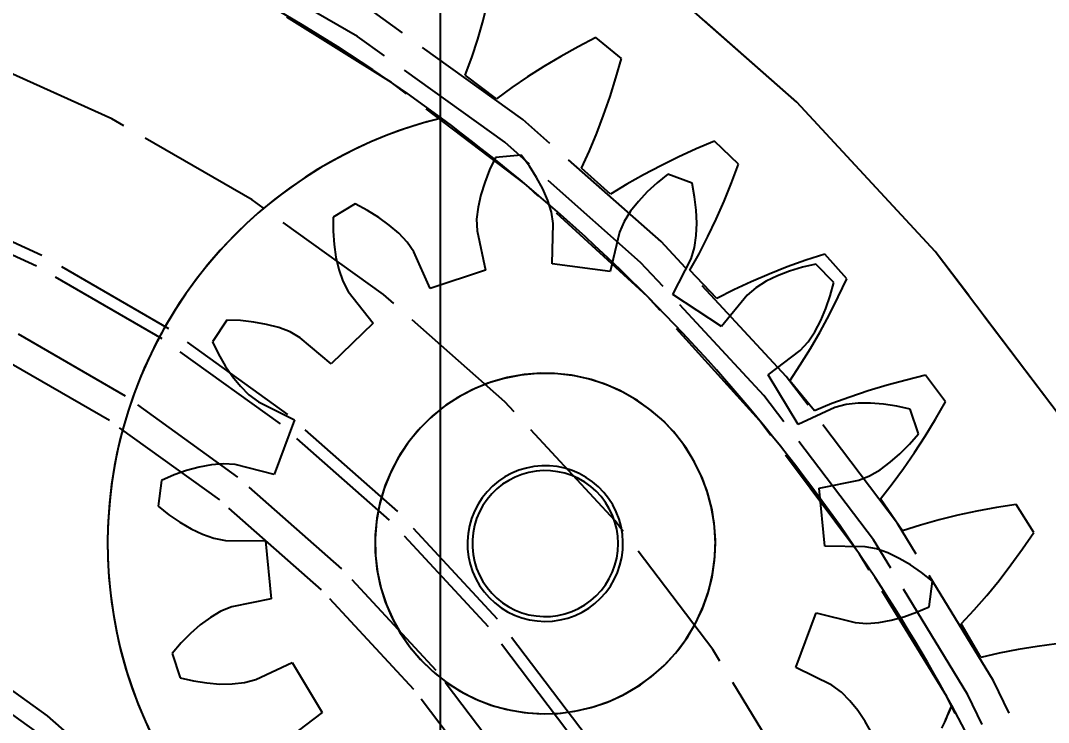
# Model space of a CAD drawing. Header units: millimetres. Extents: x -9 to 243, y -53 to 196.
# Drawn here: x 31.93 to 42.5, y 154.36 to 161.57 of the extents above; entities that cross this region are included whole.
import ezdxf

# ---------------------------------------------------------------- set-up
doc = ezdxf.new("R2010")
doc.units = ezdxf.units.MM
doc.linetypes.add('DASHED', pattern=[1.524, 1.27, -0.254])
for name, color, linetype in [('DIMS', 3, 'CONTINUOUS'), ('HIDDEN', 8, 'DASHED'), ('VISIBLE', 7, 'CONTINUOUS')]:
    doc.layers.add(name, color=color, linetype=linetype)
doc.styles.add('OpenSansCondensed-Light', font='OpenSansCondensed-Light.ttf')
doc.dimstyles.new('EZDXF', dxfattribs={"dimtxt": 0.25, "dimasz": 0.175, "dimexe": 0.375, "dimexo": 0.125, "dimgap": 0.1, "dimtad": 1, "dimlfac": 100, "dimzin": 12, "dimdsep": 46, "dimtxsty": 'OpenSansCondensed-Light', "dimblk": 'ARCHTICK', "dimcen": 2.5, "dimazin": 3, "dimtfac": 0.5, "dimtmove": 2, "dimatfit": 3})

# ---------------------------------------------------------------- blocks, each defined once
blk = doc.blocks.new('_ARCHTICK')
at = {"color": 0, "linetype": 'BYBLOCK', "const_width": 0.15}
blk.add_lwpolyline([(-0.5, -0.5), (0.5, 0.5)], dxfattribs=at)

msp = doc.modelspace()

# ---------------------------------------------------------------- linework, layer by layer
at = {"layer": 'HIDDEN'}
for points in [[(46.25, 145.7), (46.14565, 147.79092), (45.83362, 149.86107), (45.31703, 151.88986), (44.601, 153.85713), (43.69265, 155.74333), (42.60101, 157.52972), (41.33693, 159.19854), (39.91297, 160.7332), (38.34329, 162.11846), (36.64347, 163.34054), (34.83042, 164.38731), (32.92216, 165.24835), (30.93765, 165.91511), (28.89661, 166.38096), (26.81933, 166.64128), (24.72646, 166.69347), (22.63878, 166.53702), (20.57706, 166.17349), (18.56178, 165.60647), (16.61297, 164.84162), (14.75, 163.88653), (12.99138, 162.7507)], [(46.25, 145.7), (46.14565, 147.79092), (45.83362, 149.86107), (45.31703, 151.88986), (44.601, 153.85713), (43.69265, 155.74333), (42.60101, 157.52972), (41.33693, 159.19854), (39.91297, 160.7332), (38.34329, 162.11846), (36.64347, 163.34054), (34.83042, 164.38731), (32.92216, 165.24835), (30.93765, 165.91511), (28.89661, 166.38096), (26.81933, 166.64128), (24.72646, 166.69347), (22.63878, 166.53702), (20.57706, 166.17349), (18.56178, 165.60647), (16.61297, 164.84162), (14.75, 163.88653), (12.99138, 162.7507)], [(46.25, 145.7), (46.14565, 147.79092), (45.83362, 149.86107), (45.31703, 151.88986), (44.601, 153.85713), (43.69265, 155.74333), (42.60101, 157.52972), (41.33693, 159.19854), (39.91297, 160.7332), (38.34329, 162.11846), (36.64347, 163.34054), (34.83042, 164.38731), (32.92216, 165.24835), (30.93765, 165.91511), (28.89661, 166.38096), (26.81933, 166.64128), (24.72646, 166.69347), (22.63878, 166.53702), (20.57706, 166.17349), (18.56178, 165.60647), (16.61297, 164.84162), (14.75, 163.88653), (12.99138, 162.7507)], [(46.25, 145.7), (46.14565, 147.79092), (45.83362, 149.86107), (45.31703, 151.88986), (44.601, 153.85713), (43.69265, 155.74333), (42.60101, 157.52972), (41.33693, 159.19854), (39.91297, 160.7332), (38.34329, 162.11846), (36.64347, 163.34054), (34.83042, 164.38731), (32.92216, 165.24835), (30.93765, 165.91511), (28.89661, 166.38096), (26.81933, 166.64128), (24.72646, 166.69347), (22.63878, 166.53702), (20.57706, 166.17349), (18.56178, 165.60647), (16.61297, 164.84162), (14.75, 163.88653), (12.99138, 162.7507)], [(46.25, 145.7), (46.14565, 147.79092), (45.83362, 149.86107), (45.31703, 151.88986), (44.601, 153.85713), (43.69265, 155.74333), (42.60101, 157.52972), (41.33693, 159.19854), (39.91297, 160.7332), (38.34329, 162.11846), (36.64347, 163.34054), (34.83042, 164.38731), (32.92216, 165.24835), (30.93765, 165.91511), (28.89661, 166.38096), (26.81933, 166.64128), (24.72646, 166.69347), (22.63878, 166.53702), (20.57706, 166.17349), (18.56178, 165.60647), (16.61297, 164.84162), (14.75, 163.88653), (12.99138, 162.7507)], [(44.25, 145.7), (44.15558, 147.59179), (43.87328, 149.46478), (43.40588, 151.30035), (42.75805, 153.08026), (41.93621, 154.78683), (40.94854, 156.40308), (39.80484, 157.91296), (38.5165, 159.30147), (37.09631, 160.5548), (35.55838, 161.66049), (33.918, 162.60756), (32.19148, 163.3866), (30.39597, 163.98986), (28.54932, 164.41135), (26.66987, 164.64687), (24.77632, 164.69409), (22.88747, 164.55254), (21.0221, 164.22363), (19.19875, 163.71062), (17.43555, 163.01861), (15.75, 162.15448), (14.15887, 161.12682), (12.67797, 159.94584)], [(44.25, 145.7), (44.15558, 147.59179), (43.87328, 149.46478), (43.40588, 151.30035), (42.75805, 153.08026), (41.93621, 154.78683), (40.94854, 156.40308), (39.80484, 157.91296), (38.5165, 159.30147), (37.09631, 160.5548), (35.55838, 161.66049), (33.918, 162.60756), (32.19148, 163.3866), (30.39597, 163.98986), (28.54932, 164.41135), (26.66987, 164.64687), (24.77632, 164.69409), (22.88747, 164.55254), (21.0221, 164.22363), (19.19875, 163.71062), (17.43555, 163.01861), (15.75, 162.15448), (14.15887, 161.12682), (12.67797, 159.94584)], [(43.95, 145.7), (43.85708, 147.56192), (43.57923, 149.40533), (43.11921, 151.21192), (42.48161, 152.96373), (41.67274, 154.64335), (40.70067, 156.23409), (39.57503, 157.72013), (38.30703, 159.08671), (36.90926, 160.32025), (35.39562, 161.40848), (33.78114, 162.3406), (32.08188, 163.10734), (30.31472, 163.70107), (28.49722, 164.1159), (26.64745, 164.34771), (24.7838, 164.39419), (22.92477, 164.25487), (21.08886, 163.93115), (19.2943, 163.42624), (17.55893, 162.74516), (15.9, 161.89468), (14.33399, 160.88324), (12.87647, 159.72091)], [(43.95, 145.7), (43.85708, 147.56192), (43.57923, 149.40533), (43.11921, 151.21192), (42.48161, 152.96373), (41.67274, 154.64335), (40.70067, 156.23409), (39.57503, 157.72013), (38.30703, 159.08671), (36.90926, 160.32025), (35.39562, 161.40848), (33.78114, 162.3406), (32.08188, 163.10734), (30.31472, 163.70107), (28.49722, 164.1159), (26.64745, 164.34771), (24.7838, 164.39419), (22.92477, 164.25487), (21.08886, 163.93115), (19.2943, 163.42624), (17.55893, 162.74516), (15.9, 161.89468), (14.33399, 160.88324), (12.87647, 159.72091)], [(43.95, 145.7), (43.85708, 147.56192), (43.57923, 149.40533), (43.11921, 151.21192), (42.48161, 152.96373), (41.67274, 154.64335), (40.70067, 156.23409), (39.57503, 157.72013), (38.30703, 159.08671), (36.90926, 160.32025), (35.39562, 161.40848), (33.78114, 162.3406), (32.08188, 163.10734), (30.31472, 163.70107), (28.49722, 164.1159), (26.64745, 164.34771), (24.7838, 164.39419), (22.92477, 164.25487), (21.08886, 163.93115), (19.2943, 163.42624), (17.55893, 162.74516), (15.9, 161.89468), (14.33399, 160.88324), (12.87647, 159.72091)], [(43.95, 145.7), (43.85708, 147.56192), (43.57923, 149.40533), (43.11921, 151.21192), (42.48161, 152.96373), (41.67274, 154.64335), (40.70067, 156.23409), (39.57503, 157.72013), (38.30703, 159.08671), (36.90926, 160.32025), (35.39562, 161.40848), (33.78114, 162.3406), (32.08188, 163.10734), (30.31472, 163.70107), (28.49722, 164.1159), (26.64745, 164.34771), (24.7838, 164.39419), (22.92477, 164.25487), (21.08886, 163.93115), (19.2943, 163.42624), (17.55893, 162.74516), (15.9, 161.89468), (14.33399, 160.88324), (12.87647, 159.72091)], [(42.82368, 151.48065), (42.21227, 153.08453), (41.45485, 154.62485), (40.55792, 156.08833), (39.52922, 157.46239), (38.3776, 158.73519), (37.11296, 159.89578), (35.74621, 160.93416), (34.2891, 161.8414), (32.75417, 162.60968), (31.15465, 163.2324), (29.50429, 163.70419), (27.81731, 164.021), (26.10823, 164.18008), (24.39177, 164.18008), (22.68269, 164.021), (20.99571, 163.70419), (19.34535, 163.2324), (17.74583, 162.60968), (16.2109, 161.8414), (14.75379, 160.93416), (13.38704, 159.89578)], [(36.25803, 160.56854), (35.90895, 160.82074), (35.55409, 161.06475), (35.19365, 161.30044), (34.82783, 161.52767), (34.45681, 161.74633), (34.0808, 161.95629), (33.70001, 162.15744), (33.31464, 162.34967), (32.9249, 162.53288), (32.531, 162.70697), (32.13316, 162.87184), (31.73158, 163.02741)], [(36.68632, 161.57142), (36.73654, 161.76617)], [(36.68632, 161.57142), (36.73654, 161.76617)], [(36.63097, 161.38006), (36.68632, 161.57142)], [(36.63097, 161.38006), (36.68632, 161.57142)], [(36.57019, 161.19237), (36.63097, 161.38006)], [(36.57019, 161.19237), (36.63097, 161.38006)], [(37.66362, 161.30148), (37.4861, 161.20292)], [(37.66362, 161.30148), (37.4861, 161.20292)], [(37.84534, 161.39628), (37.66362, 161.30148)], [(37.84534, 161.39628), (37.66362, 161.30148)], [(38.10967, 161.18045), (37.84534, 161.39628)], [(38.10967, 161.18045), (37.84534, 161.39628)], [(41.95, 145.7), (41.86701, 147.36278), (41.61888, 149.00904), (41.20807, 150.62241), (40.63865, 152.18686), (39.9163, 153.68684), (39.04819, 155.10744), (38.04294, 156.43455), (36.91055, 157.65498), (35.66228, 158.75659), (34.31052, 159.72843), (32.86872, 160.56086), (31.3512, 161.24559)], [(41.95, 145.7), (41.86701, 147.36278), (41.61888, 149.00904), (41.20807, 150.62241), (40.63865, 152.18686), (39.9163, 153.68684), (39.04819, 155.10744), (38.04294, 156.43455), (36.91055, 157.65498), (35.66228, 158.75659), (34.31052, 159.72843), (32.86872, 160.56086), (31.3512, 161.24559)], [(41.95, 145.7), (41.86701, 147.36278), (41.61888, 149.00904), (41.20807, 150.62241), (40.63865, 152.18686), (39.9163, 153.68684), (39.04819, 155.10744), (38.04294, 156.43455), (36.91055, 157.65498), (35.66228, 158.75659), (34.31052, 159.72843), (32.86872, 160.56086), (31.3512, 161.24559)], [(41.95, 145.7), (41.86701, 147.36278), (41.61888, 149.00904), (41.20807, 150.62241), (40.63865, 152.18686), (39.9163, 153.68684), (39.04819, 155.10744), (38.04294, 156.43455), (36.91055, 157.65498), (35.66228, 158.75659), (34.31052, 159.72843), (32.86872, 160.56086), (31.3512, 161.24559)], [(36.50362, 161.00869), (36.57019, 161.19237)], [(36.50362, 161.00869), (36.57019, 161.19237)], [(37.4861, 161.20292), (37.313, 161.1005)], [(37.4861, 161.20292), (37.313, 161.1005)], [(37.313, 161.1005), (37.1446, 160.99409)], [(37.313, 161.1005), (37.1446, 160.99409)], [(38.05314, 160.98344), (38.10967, 161.18045)], [(38.05314, 160.98344), (38.10967, 161.18045)], [(36.82333, 160.76845), (36.50362, 161.00869)], [(36.82333, 160.76845), (36.50362, 161.00869)], [(37.1446, 160.99409), (36.98122, 160.8835)], [(37.1446, 160.99409), (36.98122, 160.8835)], [(37.99208, 160.78979), (38.05314, 160.98344)], [(37.99208, 160.78979), (38.05314, 160.98344)], [(36.98122, 160.8835), (36.82333, 160.76845)], [(36.98122, 160.8835), (36.82333, 160.76845)], [(37.92636, 160.59971), (37.99208, 160.78979)], [(37.92636, 160.59971), (37.99208, 160.78979)], [(36.25803, 160.56854), (36.10979, 160.52966), (35.96297, 160.48576), (35.81773, 160.43688), (35.67424, 160.38309), (35.53266, 160.32444), (35.39316, 160.26101), (35.2559, 160.19286), (35.12104, 160.12008), (34.98874, 160.04275), (34.85914, 159.96096), (34.73241, 159.8748), (34.60868, 159.78438), (34.48811, 159.6898), (34.37082, 159.59117), (34.25696, 159.4886), (34.14666, 159.38221), (34.04005, 159.27213), (33.93725, 159.15849), (33.83837, 159.04141), (33.74354, 158.92103), (33.65286, 158.79749), (33.56645, 158.67093), (33.48439, 158.54151), (33.40678, 158.40937), (33.33372, 158.27466), (33.26529, 158.13754), (33.20157, 157.99817), (33.14263, 157.85671), (33.08854, 157.71333), (33.03937, 157.56819), (32.99516, 157.42146), (32.95598, 157.27331), (32.92186, 157.12391), (32.89285, 156.97343), (32.86898, 156.82206), (32.85028, 156.66996), (32.83677, 156.51731), (32.82847, 156.36429), (32.82538, 156.21108), (32.8275, 156.05784), (32.83485, 155.90478), (32.8474, 155.75205), (32.86515, 155.59983), (32.88806, 155.44831), (32.91613, 155.29766), (32.9493, 155.14804), (32.98756, 154.99965), (33.03084, 154.85264), (33.0791, 154.7072), (33.13229, 154.56348), (33.19034, 154.42165), (33.25319, 154.28189)], [(36.25803, 160.56854), (36.07246, 160.51901), (35.88918, 160.46161), (35.70852, 160.39645), (35.5308, 160.32363), (35.35635, 160.2433), (35.18548, 160.1556), (35.01852, 160.06069), (34.85575, 159.95874), (34.69749, 159.84993), (34.54401, 159.73448), (34.3956, 159.61257), (34.25252, 159.48445), (34.11504, 159.35034), (33.98341, 159.21049), (33.85787, 159.06514), (33.73864, 158.91457), (33.62595, 158.75905), (33.51999, 158.59887), (33.42097, 158.4343), (33.32906, 158.26567), (33.24442, 158.09326), (33.16723, 157.9174), (33.0976, 157.73841), (33.03568, 157.55661), (32.98157, 157.37233), (32.93537, 157.18591), (32.89717, 156.99769), (32.86704, 156.80801), (32.84502, 156.61722), (32.83117, 156.42566), (32.8255, 156.23369), (32.82803, 156.04165), (32.83876, 155.84989), (32.85765, 155.65876), (32.88468, 155.46862), (32.91981, 155.2798), (32.96295, 155.09265), (33.01405, 154.90751), (33.07299, 154.72473), (33.13968, 154.54462), (33.214, 154.36752), (33.29581, 154.19376)], [(41.50586, 154.5316), (41.44437, 154.64384), (41.38212, 154.75565), (41.31908, 154.86703), (41.25529, 154.97798), (41.19072, 155.08847), (41.12539, 155.19852), (41.0593, 155.30812), (40.99246, 155.41725), (40.92486, 155.52592), (40.85651, 155.63412), (40.78742, 155.74185), (40.71758, 155.84909), (40.647, 155.95585), (40.57568, 156.06211), (40.50364, 156.16788), (40.43086, 156.27315), (40.35735, 156.37792), (40.28312, 156.48217), (40.20817, 156.58591), (40.13251, 156.68913), (40.05613, 156.79182), (39.97905, 156.89398), (39.90126, 156.9956), (39.82277, 157.09668), (39.74358, 157.19722), (39.6637, 157.29721), (39.58313, 157.39664), (39.50187, 157.49551), (39.41993, 157.59382), (39.33732, 157.69156), (39.25402, 157.78873), (39.17006, 157.88531), (39.08544, 157.98132), (39.00015, 158.07673), (38.9142, 158.17156), (38.8276, 158.26578), (38.74034, 158.35941), (38.65245, 158.45243), (38.56391, 158.54484), (38.47473, 158.63663), (38.38492, 158.72781), (38.29449, 158.81836), (38.20343, 158.90828), (38.11174, 158.99758), (38.01945, 159.08623), (37.92654, 159.17425), (37.83302, 159.26162), (37.73891, 159.34834), (37.64419, 159.43441), (37.54889, 159.51982), (37.45299, 159.60457), (37.35651, 159.68865), (37.25945, 159.77207), (37.16182, 159.85481), (37.06361, 159.93687), (36.96484, 160.01826), (36.86551, 160.09895), (36.76563, 160.17896), (36.66519, 160.25828), (36.56421, 160.3369), (36.46268, 160.41482), (36.36062, 160.49203), (36.25803, 160.56854)], [(37.85578, 160.41343), (37.92636, 160.59971)], [(37.85578, 160.41343), (37.92636, 160.59971)], [(37.7801, 160.23123), (37.85578, 160.41343)], [(37.7801, 160.23123), (37.85578, 160.41343)], [(38.87876, 160.252), (38.69388, 160.16805)], [(38.87876, 160.252), (38.69388, 160.16805)], [(39.06752, 160.33187), (38.87876, 160.252)], [(39.06752, 160.33187), (38.87876, 160.252)], [(39.31363, 160.09548), (39.06752, 160.33187)], [(39.31363, 160.09548), (39.06752, 160.33187)], [(36.81484, 160.16423), (36.75369, 160.0361)], [(36.81484, 160.16423), (36.75369, 160.0361)], [(37.07945, 160.18938), (36.81484, 160.16423)], [(37.07945, 160.18938), (36.81484, 160.16423)], [(37.16364, 160.07506), (37.07945, 160.18938)], [(37.16364, 160.07506), (37.07945, 160.18938)], [(37.69896, 160.05351), (37.7801, 160.23123)], [(37.69896, 160.05351), (37.7801, 160.23123)], [(38.69388, 160.16805), (38.51311, 160.07989)], [(38.69388, 160.16805), (38.51311, 160.07989)], [(36.75369, 160.0361), (36.70295, 159.90809)], [(36.75369, 160.0361), (36.70295, 159.90809)], [(37.23758, 159.9589), (37.16364, 160.07506)], [(37.23758, 159.9589), (37.16364, 160.07506)], [(37.9983, 159.78832), (37.69896, 160.05351)], [(37.9983, 159.78832), (37.69896, 160.05351)], [(38.51311, 160.07989), (38.33669, 159.98738)], [(38.51311, 160.07989), (38.33669, 159.98738)], [(39.24143, 159.90366), (39.31363, 160.09548)], [(39.24143, 159.90366), (39.31363, 160.09548)], [(37.30066, 159.84132), (37.23758, 159.9589)], [(37.30066, 159.84132), (37.23758, 159.9589)], [(38.33669, 159.98738), (38.16495, 159.89029)], [(38.33669, 159.98738), (38.16495, 159.89029)], [(38.58674, 159.99285), (38.47605, 159.90394)], [(38.58674, 159.99285), (38.47605, 159.90394)], [(38.83605, 159.9007), (38.58674, 159.99285)], [(38.83605, 159.9007), (38.58674, 159.99285)], [(36.70295, 159.90809), (36.66315, 159.78074)], [(36.70295, 159.90809), (36.66315, 159.78074)], [(37.35193, 159.72279), (37.30066, 159.84132)], [(37.35193, 159.72279), (37.30066, 159.84132)], [(38.16495, 159.89029), (37.9983, 159.78832)], [(38.16495, 159.89029), (37.9983, 159.78832)], [(38.47605, 159.90394), (38.37479, 159.81062)], [(38.47605, 159.90394), (38.37479, 159.81062)], [(38.86231, 159.76117), (38.83605, 159.9007)], [(38.86231, 159.76117), (38.83605, 159.9007)], [(39.16499, 159.71555), (39.24143, 159.90366)], [(39.16499, 159.71555), (39.24143, 159.90366)], [(40.37426, 145.7), (40.29911, 147.20589), (40.07439, 148.69681), (39.70234, 150.15796), (39.18665, 151.57479), (38.53245, 152.93324), (37.74625, 154.2198), (36.83586, 155.42169), (35.81032, 156.52696), (34.67982, 157.52463), (33.45561, 158.40477), (32.14985, 159.15866), (30.77551, 159.77878)], [(36.66315, 159.78074), (36.63512, 159.65467)], [(36.66315, 159.78074), (36.63512, 159.65467)], [(37.38964, 159.60377), (37.35193, 159.72279)], [(37.38964, 159.60377), (37.35193, 159.72279)], [(38.28368, 159.71315), (38.20373, 159.61173)], [(38.28368, 159.71315), (38.20373, 159.61173)], [(38.37479, 159.81062), (38.28368, 159.71315)], [(38.37479, 159.81062), (38.28368, 159.71315)], [(38.87852, 159.62443), (38.86231, 159.76117)], [(38.87852, 159.62443), (38.86231, 159.76117)], [(39.08418, 159.53137), (39.16499, 159.71555)], [(39.08418, 159.53137), (39.16499, 159.71555)], [(40.25, 145.7), (40.17546, 147.19352), (39.95259, 148.67219), (39.58359, 150.12133), (39.07214, 151.52652), (38.42332, 152.87381), (37.64358, 154.1498), (36.74067, 155.34181), (35.72355, 156.438), (34.60235, 157.42747), (33.38819, 158.30039), (32.09316, 159.04808), (30.73012, 159.66311)], [(35.37155, 159.68731), (35.14405, 159.54984)], [(35.37155, 159.68731), (35.14405, 159.54984)], [(35.497, 159.62084), (35.37155, 159.68731)], [(35.497, 159.62084), (35.37155, 159.68731)], [(35.61402, 159.54826), (35.497, 159.62084)], [(35.61402, 159.54826), (35.497, 159.62084)], [(36.63512, 159.65467), (36.6205, 159.53068)], [(36.63512, 159.65467), (36.6205, 159.53068)], [(38.20373, 159.61173), (38.13676, 159.50636)], [(38.20373, 159.61173), (38.13676, 159.50636)], [(38.88434, 159.49113), (38.87852, 159.62443)], [(38.88434, 159.49113), (38.87852, 159.62443)], [(35.14405, 159.54984), (35.14455, 159.40787)], [(35.14405, 159.54984), (35.14455, 159.40787)], [(35.72187, 159.4697), (35.61402, 159.54826)], [(35.72187, 159.4697), (35.61402, 159.54826)], [(36.6205, 159.53068), (36.62461, 159.41035)], [(36.6205, 159.53068), (36.62461, 159.41035)], [(37.40827, 159.48482), (37.38964, 159.60377)], [(37.40827, 159.48482), (37.38964, 159.60377)], [(38.13676, 159.50636), (38.08825, 159.39616)], [(38.13676, 159.50636), (38.08825, 159.39616)], [(38.99884, 159.35137), (39.08418, 159.53137)], [(38.99884, 159.35137), (39.08418, 159.53137)], [(35.14455, 159.40787), (35.15438, 159.27052)], [(35.14455, 159.40787), (35.15438, 159.27052)], [(35.81949, 159.38516), (35.72187, 159.4697)], [(35.81949, 159.38516), (35.72187, 159.4697)], [(36.62461, 159.41035), (36.7128, 159.00593)], [(36.62461, 159.41035), (36.7128, 159.00593)], [(37.39784, 159.07103), (37.40827, 159.48482)], [(37.39784, 159.07103), (37.40827, 159.48482)], [(38.08825, 159.39616), (37.99224, 158.99353)], [(38.08825, 159.39616), (37.99224, 158.99353)], [(38.87911, 159.36209), (38.88434, 159.49113)], [(38.87911, 159.36209), (38.88434, 159.49113)], [(35.90511, 159.29429), (35.81949, 159.38516)], [(35.90511, 159.29429), (35.81949, 159.38516)], [(35.97351, 159.1952), (35.90511, 159.29429)], [(35.97351, 159.1952), (35.90511, 159.29429)], [(38.86144, 159.2385), (38.87911, 159.36209)], [(38.86144, 159.2385), (38.87911, 159.36209)], [(38.90875, 159.17586), (38.99884, 159.35137)], [(38.90875, 159.17586), (38.99884, 159.35137)], [(35.15438, 159.27052), (35.17378, 159.13851)], [(35.15438, 159.27052), (35.17378, 159.13851)], [(36.14364, 158.81786), (35.97351, 159.1952)], [(36.14364, 158.81786), (35.97351, 159.1952)], [(38.82662, 159.12324), (38.86144, 159.2385)], [(38.82662, 159.12324), (38.86144, 159.2385)], [(35.17378, 159.13851), (35.20322, 159.01277)], [(35.17378, 159.13851), (35.20322, 159.01277)], [(38.63768, 158.75496), (38.82662, 159.12324)], [(38.63768, 158.75496), (38.82662, 159.12324)], [(38.81357, 159.00524), (38.90875, 159.17586)], [(38.81357, 159.00524), (38.90875, 159.17586)], [(40.00552, 159.10816), (39.81448, 159.03935)], [(40.00552, 159.10816), (39.81448, 159.03935)], [(40.20009, 159.17258), (40.00552, 159.10816)], [(40.20009, 159.17258), (40.00552, 159.10816)], [(40.42638, 158.91715), (40.20009, 159.17258)], [(40.42638, 158.91715), (40.20009, 159.17258)], [(35.20322, 159.01277), (35.24385, 158.89472)], [(35.20322, 159.01277), (35.24385, 158.89472)], [(36.7128, 159.00593), (36.14364, 158.81786)], [(36.7128, 159.00593), (36.14364, 158.81786)], [(37.99224, 158.99353), (37.39784, 159.07103)], [(37.99224, 158.99353), (37.39784, 159.07103)], [(39.0906, 158.71682), (38.81357, 159.00524)], [(39.0906, 158.71682), (38.81357, 159.00524)], [(39.81448, 159.03935), (39.6272, 158.96603)], [(39.81448, 159.03935), (39.6272, 158.96603)], [(39.83878, 158.99742), (39.7144, 158.94914)], [(39.83878, 158.99742), (39.7144, 158.94914)], [(39.9705, 159.03757), (39.83878, 158.99742)], [(39.9705, 159.03757), (39.83878, 158.99742)], [(40.1088, 159.06964), (39.9705, 159.03757)], [(40.1088, 159.06964), (39.9705, 159.03757)], [(40.29344, 158.87844), (40.1088, 159.06964)], [(40.29344, 158.87844), (40.1088, 159.06964)], [(35.24385, 158.89472), (35.29976, 158.78808)], [(35.24385, 158.89472), (35.29976, 158.78808)], [(39.44391, 158.88801), (39.26491, 158.80505)], [(39.44391, 158.88801), (39.26491, 158.80505)], [(39.6272, 158.96603), (39.44391, 158.88801)], [(39.6272, 158.96603), (39.44391, 158.88801)], [(39.59836, 158.89245), (39.49231, 158.82657)], [(39.59836, 158.89245), (39.49231, 158.82657)], [(39.7144, 158.94914), (39.59836, 158.89245)], [(39.7144, 158.94914), (39.59836, 158.89245)], [(40.25656, 158.74134), (40.29344, 158.87844)], [(40.25656, 158.74134), (40.29344, 158.87844)], [(40.33898, 158.73176), (40.42638, 158.91715)], [(40.33898, 158.73176), (40.42638, 158.91715)], [(35.29976, 158.78808), (35.55469, 158.46198)], [(35.29976, 158.78808), (35.55469, 158.46198)], [(39.26491, 158.80505), (39.0906, 158.71682)], [(39.26491, 158.80505), (39.0906, 158.71682)], [(39.49231, 158.82657), (39.40079, 158.74833)], [(39.49231, 158.82657), (39.40079, 158.74833)], [(39.13959, 158.42723), (38.63768, 158.75496)], [(39.13959, 158.42723), (38.63768, 158.75496)], [(39.40079, 158.74833), (39.13959, 158.42723)], [(39.40079, 158.74833), (39.13959, 158.42723)], [(40.21184, 158.61111), (40.25656, 158.74134)], [(40.21184, 158.61111), (40.25656, 158.74134)], [(40.24765, 158.55041), (40.33898, 158.73176)], [(40.24765, 158.55041), (40.33898, 158.73176)], [(40.15228, 158.37333), (40.24765, 158.55041)], [(40.15228, 158.37333), (40.24765, 158.55041)], [(40.15925, 158.48849), (40.21184, 158.61111)], [(40.15925, 158.48849), (40.21184, 158.61111)], [(34.05062, 158.49393), (33.9053, 158.27137)], [(34.05062, 158.49393), (33.9053, 158.27137)], [(34.19249, 158.48848), (34.05062, 158.49393)], [(34.19249, 158.48848), (34.05062, 158.49393)], [(34.32942, 158.47386), (34.19249, 158.48848)], [(34.32942, 158.47386), (34.19249, 158.48848)], [(34.46067, 158.44987), (34.32942, 158.47386)], [(34.46067, 158.44987), (34.32942, 158.47386)], [(34.58531, 158.41606), (34.46067, 158.44987)], [(34.58531, 158.41606), (34.46067, 158.44987)], [(35.55469, 158.46198), (35.1235, 158.04558)], [(35.55469, 158.46198), (35.1235, 158.04558)], [(40.09855, 158.37449), (40.15925, 158.48849)], [(40.09855, 158.37449), (40.15925, 158.48849)], [(39.55, 145.7), (39.47894, 147.12382), (39.26647, 148.53349), (38.91469, 149.915), (38.42711, 151.25462), (37.80857, 152.53903), (37.06521, 153.75548), (36.20444, 154.89186), (35.23479, 155.9369), (34.1659, 156.88019), (33.00841, 157.71237), (31.77381, 158.42517)], [(39.55, 145.7), (39.47894, 147.12382), (39.26647, 148.53349), (38.91469, 149.915), (38.42711, 151.25462), (37.80857, 152.53903), (37.06521, 153.75548), (36.20444, 154.89186), (35.23479, 155.9369), (34.1659, 156.88019), (33.00841, 157.71237), (31.77381, 158.42517)], [(34.70187, 158.37133), (34.58531, 158.41606)], [(34.70187, 158.37133), (34.58531, 158.41606)], [(34.80649, 158.31173), (34.70187, 158.37133)], [(34.80649, 158.31173), (34.70187, 158.37133)], [(40.029, 158.27081), (40.09855, 158.37449)], [(40.029, 158.27081), (40.09855, 158.37449)], [(40.05274, 158.20078), (40.15228, 158.37333)], [(40.05274, 158.20078), (40.15228, 158.37333)], [(33.9053, 158.27137), (33.96735, 158.14367)], [(33.9053, 158.27137), (33.96735, 158.14367)], [(35.1235, 158.04558), (34.80649, 158.31173)], [(35.1235, 158.04558), (34.80649, 158.31173)], [(39.94762, 158.18207), (40.029, 158.27081)], [(39.94762, 158.18207), (40.029, 158.27081)], [(39.25, 145.7), (39.18043, 147.09395), (38.97241, 148.47405), (38.62802, 149.82657), (38.15067, 151.13809), (37.5451, 152.39556), (36.81734, 153.58648), (35.97462, 154.69903), (35.02532, 155.72214), (33.97886, 156.64564), (32.84565, 157.46036), (31.63695, 158.15821)], [(39.25, 145.7), (39.18043, 147.09395), (38.97241, 148.47405), (38.62802, 149.82657), (38.15067, 151.13809), (37.5451, 152.39556), (36.81734, 153.58648), (35.97462, 154.69903), (35.02532, 155.72214), (33.97886, 156.64564), (32.84565, 157.46036), (31.63695, 158.15821)], [(33.96735, 158.14367), (34.0358, 158.02419)], [(33.96735, 158.14367), (34.0358, 158.02419)], [(39.6176, 157.93224), (39.94762, 158.18207)], [(39.6176, 157.93224), (39.94762, 158.18207)], [(39.94881, 158.03309), (40.05274, 158.20078)], [(39.94881, 158.03309), (40.05274, 158.20078)], [(34.0358, 158.02419), (34.11055, 157.91367)], [(34.0358, 158.02419), (34.11055, 157.91367)], [(39.84022, 157.87068), (39.94881, 158.03309)], [(39.84022, 157.87068), (39.94881, 158.03309)], [(38.98698, 156.74602), (38.92406, 156.90873), (38.84524, 157.06438), (38.75132, 157.2114), (38.64323, 157.34834), (38.52204, 157.47383), (38.38895, 157.58664), (38.2453, 157.68563), (38.0925, 157.76983), (37.93208, 157.8384), (37.76563, 157.89066), (37.5948, 157.92608), (37.4213, 157.94431), (37.24684, 157.94518), (37.07316, 157.92868), (36.90199, 157.89496), (36.73503, 157.84437), (36.57393, 157.77741), (36.4203, 157.69474), (36.27566, 157.59718), (36.14146, 157.4857), (36.01903, 157.36142), (35.90957, 157.22557), (35.81419, 157.07949), (35.73383, 156.92464), (35.66928, 156.76256), (35.62119, 156.59486), (35.59004, 156.4232), (35.57614, 156.2493), (35.57962, 156.07487), (35.60045, 155.90166), (35.63842, 155.73138), (35.69316, 155.56573), (35.76412, 155.40635), (35.85059, 155.25483), (35.95172, 155.11267), (36.06651, 154.98129), (36.1938, 154.86199), (36.33235, 154.75596), (36.48076, 154.66425), (36.63756, 154.58777), (36.8012, 154.52729), (36.97005, 154.48339), (37.14243, 154.45653), (37.31663, 154.44697), (37.49091, 154.45479), (37.66355, 154.47993), (37.83283, 154.52214), (37.99706, 154.58099), (38.15462, 154.6559), (38.30394, 154.74613), (38.44353, 154.85077), (38.57201, 154.9688), (38.6881, 155.09903), (38.79065, 155.24017), (38.87863, 155.39082), (38.95117, 155.54948), (39.00756, 155.71458), (39.04723, 155.88447), (39.06979, 156.05747), (39.07501, 156.23185), (39.06284, 156.40588), (39.0334, 156.57784), (38.98698, 156.74602)], [(38.98698, 156.74602), (38.92406, 156.90873), (38.84524, 157.06438), (38.75132, 157.2114), (38.64323, 157.34834), (38.52204, 157.47383), (38.38895, 157.58664), (38.2453, 157.68563), (38.0925, 157.76983), (37.93208, 157.8384), (37.76563, 157.89066), (37.5948, 157.92608), (37.4213, 157.94431), (37.24684, 157.94518), (37.07316, 157.92868), (36.90199, 157.89496), (36.73503, 157.84437), (36.57393, 157.77741), (36.4203, 157.69474), (36.27566, 157.59718), (36.14146, 157.4857), (36.01903, 157.36142), (35.90957, 157.22557), (35.81419, 157.07949), (35.73383, 156.92464), (35.66928, 156.76256), (35.62119, 156.59486), (35.59004, 156.4232), (35.57614, 156.2493), (35.57962, 156.07487), (35.60045, 155.90166), (35.63842, 155.73138), (35.69316, 155.56573), (35.76412, 155.40635), (35.85059, 155.25483), (35.95172, 155.11267), (36.06651, 154.98129), (36.1938, 154.86199), (36.33235, 154.75596), (36.48076, 154.66425), (36.63756, 154.58777), (36.8012, 154.52729), (36.97005, 154.48339), (37.14243, 154.45653), (37.31663, 154.44697), (37.49091, 154.45479), (37.66355, 154.47993), (37.83283, 154.52214), (37.99706, 154.58099), (38.15462, 154.6559), (38.30394, 154.74613), (38.44353, 154.85077), (38.57201, 154.9688), (38.6881, 155.09903), (38.79065, 155.24017), (38.87863, 155.39082), (38.95117, 155.54948), (39.00756, 155.71458), (39.04723, 155.88447), (39.06979, 156.05747), (39.07501, 156.23185), (39.06284, 156.40588), (39.0334, 156.57784), (38.98698, 156.74602)], [(39.07535, 156.19694), (39.06666, 156.37119), (39.04066, 156.5437), (38.99761, 156.71277), (38.93794, 156.87671), (38.86224, 157.03389), (38.77127, 157.18275), (38.66593, 157.32182), (38.54727, 157.44971), (38.41646, 157.56515), (38.27481, 157.66699), (38.12372, 157.75422), (37.9647, 157.82597), (37.79932, 157.88154), (37.62924, 157.92036), (37.45613, 157.94205), (37.28172, 157.9464), (37.10775, 157.93336), (36.93594, 157.90307), (36.768, 157.85582), (36.6056, 157.79208), (36.45035, 157.71249), (36.3038, 157.61784), (36.1674, 157.50906), (36.04251, 157.38725), (35.93037, 157.2536), (35.83209, 157.10946), (35.74866, 156.95624), (35.68089, 156.79548), (35.62947, 156.62877), (35.5949, 156.45777), (35.57753, 156.28417), (35.57753, 156.10971), (35.5949, 155.93612), (35.62947, 155.76512), (35.68089, 155.59841), (35.74866, 155.43765), (35.83209, 155.28443), (35.93037, 155.14029), (36.04251, 155.00664), (36.1674, 154.88483), (36.3038, 154.77605), (36.45035, 154.6814), (36.6056, 154.60181), (36.768, 154.53807), (36.93594, 154.49082), (37.10775, 154.46053), (37.28172, 154.44749), (37.45613, 154.45184), (37.62924, 154.47353), (37.79932, 154.51235), (37.9647, 154.56792), (38.12372, 154.63967), (38.27481, 154.7269), (38.41646, 154.82874), (38.54727, 154.94418), (38.66593, 155.07207), (38.77127, 155.21113), (38.86224, 155.36), (38.93794, 155.51718), (38.99761, 155.68112), (39.04066, 155.85019), (39.06666, 156.0227), (39.07535, 156.19694)], [(39.07535, 156.19694), (39.06666, 156.37119), (39.04066, 156.5437), (38.99761, 156.71277), (38.93794, 156.87671), (38.86224, 157.03389), (38.77127, 157.18275), (38.66593, 157.32182), (38.54727, 157.44971), (38.41646, 157.56515), (38.27481, 157.66699), (38.12372, 157.75422), (37.9647, 157.82597), (37.79932, 157.88154), (37.62924, 157.92036), (37.45613, 157.94205), (37.28172, 157.9464), (37.10775, 157.93336), (36.93594, 157.90307), (36.768, 157.85582), (36.6056, 157.79208), (36.45035, 157.71249), (36.3038, 157.61784), (36.1674, 157.50906), (36.04251, 157.38725), (35.93037, 157.2536), (35.83209, 157.10946), (35.74866, 156.95624), (35.68089, 156.79548), (35.62947, 156.62877), (35.5949, 156.45777), (35.57753, 156.28417), (35.57753, 156.10971), (35.5949, 155.93612), (35.62947, 155.76512), (35.68089, 155.59841), (35.74866, 155.43765), (35.83209, 155.28443), (35.93037, 155.14029), (36.04251, 155.00664), (36.1674, 154.88483), (36.3038, 154.77605), (36.45035, 154.6814), (36.6056, 154.60181), (36.768, 154.53807), (36.93594, 154.49082), (37.10775, 154.46053), (37.28172, 154.44749), (37.45613, 154.45184), (37.62924, 154.47353), (37.79932, 154.51235), (37.9647, 154.56792), (38.12372, 154.63967), (38.27481, 154.7269), (38.41646, 154.82874), (38.54727, 154.94418), (38.66593, 155.07207), (38.77127, 155.21113), (38.86224, 155.36), (38.93794, 155.51718), (38.99761, 155.68112), (39.04066, 155.85019), (39.06666, 156.0227), (39.07535, 156.19694)], [(39.92761, 157.4192), (39.6176, 157.93224)], [(39.92761, 157.4192), (39.6176, 157.93224)], [(41.23571, 157.92591), (41.03658, 157.87735)], [(41.23571, 157.92591), (41.03658, 157.87735)], [(41.44071, 157.6531), (41.23571, 157.92591)], [(41.44071, 157.6531), (41.23571, 157.92591)], [(34.11055, 157.91367), (34.19164, 157.81316)], [(34.11055, 157.91367), (34.19164, 157.81316)], [(34.19164, 157.81316), (34.27946, 157.72442)], [(34.19164, 157.81316), (34.27946, 157.72442)], [(40.09314, 157.56091), (39.84022, 157.87068)], [(40.09314, 157.56091), (39.84022, 157.87068)], [(40.84063, 157.82414), (40.64805, 157.76613)], [(40.84063, 157.82414), (40.64805, 157.76613)], [(41.03658, 157.87735), (40.84063, 157.82414)], [(41.03658, 157.87735), (40.84063, 157.82414)], [(34.27946, 157.72442), (34.3761, 157.65261)], [(34.27946, 157.72442), (34.3761, 157.65261)], [(40.64805, 157.76613), (40.45908, 157.70311)], [(40.64805, 157.76613), (40.45908, 157.70311)], [(34.3761, 157.65261), (34.74728, 157.46941)], [(34.3761, 157.65261), (34.74728, 157.46941)], [(40.27398, 157.63483), (40.09314, 157.56091)], [(40.27398, 157.63483), (40.09314, 157.56091)], [(40.45908, 157.70311), (40.27398, 157.63483)], [(40.45908, 157.70311), (40.27398, 157.63483)], [(40.41866, 157.62595), (40.30226, 157.59517)], [(40.41866, 157.62595), (40.30226, 157.59517)], [(40.5428, 157.63929), (40.41866, 157.62595)], [(40.5428, 157.63929), (40.41866, 157.62595)], [(40.67194, 157.64002), (40.5428, 157.63929)], [(40.67194, 157.64002), (40.5428, 157.63929)], [(40.80495, 157.62955), (40.67194, 157.64002)], [(40.80495, 157.62955), (40.67194, 157.64002)], [(40.94105, 157.60857), (40.80495, 157.62955)], [(40.94105, 157.60857), (40.80495, 157.62955)], [(41.07957, 157.57746), (40.94105, 157.60857)], [(41.07957, 157.57746), (40.94105, 157.60857)], [(41.33867, 157.47534), (41.44071, 157.6531)], [(41.33867, 157.47534), (41.44071, 157.6531)], [(40.30226, 157.59517), (39.92761, 157.4192)], [(40.30226, 157.59517), (39.92761, 157.4192)], [(41.16297, 157.32509), (41.07957, 157.57746)], [(41.16297, 157.32509), (41.07957, 157.57746)], [(34.74728, 157.46941), (34.53946, 156.90716)], [(34.74728, 157.46941), (34.53946, 156.90716)], [(41.23304, 157.30193), (41.33867, 157.47534)], [(41.23304, 157.30193), (41.33867, 157.47534)], [(41.07025, 157.21757), (41.16297, 157.32509)], [(41.07025, 157.21757), (41.16297, 157.32509)], [(41.12374, 157.1331), (41.23304, 157.30193)], [(41.12374, 157.1331), (41.23304, 157.30193)], [(40.97345, 157.11963), (41.07025, 157.21757)], [(40.97345, 157.11963), (41.07025, 157.21757)], [(40.87286, 157.03197), (40.97345, 157.11963)], [(40.87286, 157.03197), (40.97345, 157.11963)], [(41.01063, 156.96912), (41.12374, 157.1331)], [(41.01063, 156.96912), (41.12374, 157.1331)], [(33.76685, 156.98382), (33.63819, 156.94848)], [(33.76685, 156.98382), (33.63819, 156.94848)], [(33.89382, 157.00743), (33.76685, 156.98382)], [(33.89382, 157.00743), (33.76685, 156.98382)], [(34.01824, 157.01771), (33.89382, 157.00743)], [(34.01824, 157.01771), (33.89382, 157.00743)], [(34.13836, 157.00941), (34.01824, 157.01771)], [(34.13836, 157.00941), (34.01824, 157.01771)], [(34.53946, 156.90716), (34.13836, 157.00941)], [(34.53946, 156.90716), (34.13836, 157.00941)], [(38.08496, 156.44795), (38.05619, 156.52233), (38.02016, 156.59348), (37.97722, 156.66069), (37.92781, 156.7233), (37.87241, 156.78067), (37.81157, 156.83223), (37.7459, 156.87749), (37.67605, 156.91598), (37.60271, 156.94732), (37.52662, 156.97121), (37.44853, 156.9874), (37.36921, 156.99574), (37.28946, 156.99614), (37.21007, 156.98859), (37.13182, 156.97318), (37.05549, 156.95005), (36.98184, 156.91944), (36.91161, 156.88165), (36.8455, 156.83705), (36.78415, 156.78609), (36.72818, 156.72928), (36.67814, 156.66717), (36.63454, 156.60039), (36.5978, 156.52961), (36.56829, 156.45551), (36.54631, 156.37885), (36.53207, 156.30038), (36.52571, 156.22088), (36.5273, 156.14114), (36.53682, 156.06196), (36.55418, 155.98411), (36.57921, 155.90839), (36.61164, 155.83553), (36.65118, 155.76626), (36.69741, 155.70128), (36.74988, 155.64122), (36.80807, 155.58668), (36.87141, 155.53821), (36.93925, 155.49628), (37.01093, 155.46132), (37.08574, 155.43367), (37.16293, 155.41361), (37.24173, 155.40133), (37.32136, 155.39695), (37.40104, 155.40053), (37.47996, 155.41203), (37.55734, 155.43132), (37.63242, 155.45822), (37.70445, 155.49247), (37.77271, 155.53371), (37.83652, 155.58155), (37.89525, 155.63551), (37.94832, 155.69504), (37.9952, 155.75956), (38.03542, 155.82843), (38.06859, 155.90096), (38.09436, 155.97643), (38.1125, 156.0541), (38.12281, 156.13318), (38.12519, 156.2129), (38.11963, 156.29246), (38.10617, 156.37107), (38.08496, 156.44795)], [(38.08496, 156.44795), (38.05619, 156.52233), (38.02016, 156.59348), (37.97722, 156.66069), (37.92781, 156.7233), (37.87241, 156.78067), (37.81157, 156.83223), (37.7459, 156.87749), (37.67605, 156.91598), (37.60271, 156.94732), (37.52662, 156.97121), (37.44853, 156.9874), (37.36921, 156.99574), (37.28946, 156.99614), (37.21007, 156.98859), (37.13182, 156.97318), (37.05549, 156.95005), (36.98184, 156.91944), (36.91161, 156.88165), (36.8455, 156.83705), (36.78415, 156.78609), (36.72818, 156.72928), (36.67814, 156.66717), (36.63454, 156.60039), (36.5978, 156.52961), (36.56829, 156.45551), (36.54631, 156.37885), (36.53207, 156.30038), (36.52571, 156.22088), (36.5273, 156.14114), (36.53682, 156.06196), (36.55418, 155.98411), (36.57921, 155.90839), (36.61164, 155.83553), (36.65118, 155.76626), (36.69741, 155.70128), (36.74988, 155.64122), (36.80807, 155.58668), (36.87141, 155.53821), (36.93925, 155.49628), (37.01093, 155.46132), (37.08574, 155.43367), (37.16293, 155.41361), (37.24173, 155.40133), (37.32136, 155.39695), (37.40104, 155.40053), (37.47996, 155.41203), (37.55734, 155.43132), (37.63242, 155.45822), (37.70445, 155.49247), (37.77271, 155.53371), (37.83652, 155.58155), (37.89525, 155.63551), (37.94832, 155.69504), (37.9952, 155.75956), (38.03542, 155.82843), (38.06859, 155.90096), (38.09436, 155.97643), (38.1125, 156.0541), (38.12281, 156.13318), (38.12519, 156.2129), (38.11963, 156.29246), (38.10617, 156.37107), (38.08496, 156.44795)], [(40.76872, 156.95561), (40.87286, 157.03197)], [(40.76872, 156.95561), (40.87286, 157.03197)], [(40.89355, 156.81033), (41.01063, 156.96912)], [(40.89355, 156.81033), (41.01063, 156.96912)], [(33.50848, 156.90225), (33.3783, 156.8456)], [(33.50848, 156.90225), (33.3783, 156.8456)], [(33.63819, 156.94848), (33.50848, 156.90225)], [(33.63819, 156.94848), (33.50848, 156.90225)], [(38.07535, 156.19694), (38.07163, 156.27162), (38.06048, 156.34555), (38.04203, 156.41801), (38.01646, 156.48827), (37.98402, 156.55563), (37.94503, 156.61943), (37.89989, 156.67904), (37.84903, 156.73384), (37.79297, 156.78332), (37.73226, 156.82696), (37.66751, 156.86435), (37.59936, 156.8951), (37.52848, 156.91891), (37.45559, 156.93555), (37.3814, 156.94485), (37.30666, 156.94671), (37.2321, 156.94112), (37.15846, 156.92814), (37.08649, 156.90789), (37.01689, 156.88057), (36.95035, 156.84646), (36.88755, 156.8059), (36.82909, 156.75928), (36.77556, 156.70707), (36.7275, 156.6498), (36.68539, 156.58802), (36.64963, 156.52236), (36.62058, 156.45346), (36.59855, 156.38201), (36.58373, 156.30873), (36.57629, 156.23433), (36.57629, 156.15956), (36.58373, 156.08516), (36.59855, 156.01188), (36.62058, 155.94043), (36.64963, 155.87153), (36.68539, 155.80587), (36.7275, 155.74409), (36.77556, 155.68681), (36.82909, 155.63461), (36.88755, 155.58799), (36.95035, 155.54743), (37.01689, 155.51332), (37.08649, 155.486), (37.15846, 155.46575), (37.2321, 155.45277), (37.30666, 155.44718), (37.3814, 155.44904), (37.45559, 155.45834), (37.52848, 155.47498), (37.59936, 155.49879), (37.66751, 155.52954), (37.73226, 155.56693), (37.79297, 155.61057), (37.84903, 155.66004), (37.89989, 155.71485), (37.94503, 155.77445), (37.98402, 155.83825), (38.01646, 155.90562), (38.04203, 155.97588), (38.06048, 156.04833), (38.07163, 156.12227), (38.07535, 156.19694)], [(38.07535, 156.19694), (38.07163, 156.27162), (38.06048, 156.34555), (38.04203, 156.41801), (38.01646, 156.48827), (37.98402, 156.55563), (37.94503, 156.61943), (37.89989, 156.67904), (37.84903, 156.73384), (37.79297, 156.78332), (37.73226, 156.82696), (37.66751, 156.86435), (37.59936, 156.8951), (37.52848, 156.91891), (37.45559, 156.93555), (37.3814, 156.94485), (37.30666, 156.94671), (37.2321, 156.94112), (37.15846, 156.92814), (37.08649, 156.90789), (37.01689, 156.88057), (36.95035, 156.84646), (36.88755, 156.8059), (36.82909, 156.75928), (36.77556, 156.70707), (36.7275, 156.6498), (36.68539, 156.58802), (36.64963, 156.52236), (36.62058, 156.45346), (36.59855, 156.38201), (36.58373, 156.30873), (36.57629, 156.23433), (36.57629, 156.15956), (36.58373, 156.08516), (36.59855, 156.01188), (36.62058, 155.94043), (36.64963, 155.87153), (36.68539, 155.80587), (36.7275, 155.74409), (36.77556, 155.68681), (36.82909, 155.63461), (36.88755, 155.58799), (36.95035, 155.54743), (37.01689, 155.51332), (37.08649, 155.486), (37.15846, 155.46575), (37.2321, 155.45277), (37.30666, 155.44718), (37.3814, 155.44904), (37.45559, 155.45834), (37.52848, 155.47498), (37.59936, 155.49879), (37.66751, 155.52954), (37.73226, 155.56693), (37.79297, 155.61057), (37.84903, 155.66004), (37.89989, 155.71485), (37.94503, 155.77445), (37.98402, 155.83825), (38.01646, 155.90562), (38.04203, 155.97588), (38.06048, 156.04833), (38.07163, 156.12227), (38.07535, 156.19694)], [(38.07535, 156.19694), (38.07163, 156.27162), (38.06048, 156.34555), (38.04203, 156.41801), (38.01646, 156.48827), (37.98402, 156.55563), (37.94503, 156.61943), (37.89989, 156.67904), (37.84903, 156.73384), (37.79297, 156.78332), (37.73226, 156.82696), (37.66751, 156.86435), (37.59936, 156.8951), (37.52848, 156.91891), (37.45559, 156.93555), (37.3814, 156.94485), (37.30666, 156.94671), (37.2321, 156.94112), (37.15846, 156.92814), (37.08649, 156.90789), (37.01689, 156.88057), (36.95035, 156.84646), (36.88755, 156.8059), (36.82909, 156.75928), (36.77556, 156.70707), (36.7275, 156.6498), (36.68539, 156.58802), (36.64963, 156.52236), (36.62058, 156.45346), (36.59855, 156.38201), (36.58373, 156.30873), (36.57629, 156.23433), (36.57629, 156.15956), (36.58373, 156.08516), (36.59855, 156.01188), (36.62058, 155.94043), (36.64963, 155.87153), (36.68539, 155.80587), (36.7275, 155.74409), (36.77556, 155.68681), (36.82909, 155.63461), (36.88755, 155.58799), (36.95035, 155.54743), (37.01689, 155.51332), (37.08649, 155.486), (37.15846, 155.46575), (37.2321, 155.45277), (37.30666, 155.44718), (37.3814, 155.44904), (37.45559, 155.45834), (37.52848, 155.47498), (37.59936, 155.49879), (37.66751, 155.52954), (37.73226, 155.56693), (37.79297, 155.61057), (37.84903, 155.66004), (37.89989, 155.71485), (37.94503, 155.77445), (37.98402, 155.83825), (38.01646, 155.90562), (38.04203, 155.97588), (38.06048, 156.04833), (38.07163, 156.12227), (38.07535, 156.19694)], [(38.07535, 156.19694), (38.07163, 156.27162), (38.06048, 156.34555), (38.04203, 156.41801), (38.01646, 156.48827), (37.98402, 156.55563), (37.94503, 156.61943), (37.89989, 156.67904), (37.84903, 156.73384), (37.79297, 156.78332), (37.73226, 156.82696), (37.66751, 156.86435), (37.59936, 156.8951), (37.52848, 156.91891), (37.45559, 156.93555), (37.3814, 156.94485), (37.30666, 156.94671), (37.2321, 156.94112), (37.15846, 156.92814), (37.08649, 156.90789), (37.01689, 156.88057), (36.95035, 156.84646), (36.88755, 156.8059), (36.82909, 156.75928), (36.77556, 156.70707), (36.7275, 156.6498), (36.68539, 156.58802), (36.64963, 156.52236), (36.62058, 156.45346), (36.59855, 156.38201), (36.58373, 156.30873), (36.57629, 156.23433), (36.57629, 156.15956), (36.58373, 156.08516), (36.59855, 156.01188), (36.62058, 155.94043), (36.64963, 155.87153), (36.68539, 155.80587), (36.7275, 155.74409), (36.77556, 155.68681), (36.82909, 155.63461), (36.88755, 155.58799), (36.95035, 155.54743), (37.01689, 155.51332), (37.08649, 155.486), (37.15846, 155.46575), (37.2321, 155.45277), (37.30666, 155.44718), (37.3814, 155.44904), (37.45559, 155.45834), (37.52848, 155.47498), (37.59936, 155.49879), (37.66751, 155.52954), (37.73226, 155.56693), (37.79297, 155.61057), (37.84903, 155.66004), (37.89989, 155.71485), (37.94503, 155.77445), (37.98402, 155.83825), (38.01646, 155.90562), (38.04203, 155.97588), (38.06048, 156.04833), (38.07163, 156.12227), (38.07535, 156.19694)], [(40.54925, 156.84772), (40.66107, 156.89236)], [(40.54925, 156.84772), (40.66107, 156.89236)], [(40.66107, 156.89236), (40.76872, 156.95561)], [(40.66107, 156.89236), (40.76872, 156.95561)], [(33.3783, 156.8456), (33.34393, 156.58204)], [(33.3783, 156.8456), (33.34393, 156.58204)], [(40.14351, 156.76582), (40.54925, 156.84772)], [(40.14351, 156.76582), (40.54925, 156.84772)], [(40.20022, 156.16908), (40.14351, 156.76582)], [(40.20022, 156.16908), (40.14351, 156.76582)], [(40.77224, 156.65719), (40.89355, 156.81033)], [(40.77224, 156.65719), (40.89355, 156.81033)], [(40.99942, 156.32807), (40.77224, 156.65719)], [(40.99942, 156.32807), (40.77224, 156.65719)], [(33.34393, 156.58204), (33.45524, 156.4939)], [(33.34393, 156.58204), (33.45524, 156.4939)], [(41.96526, 156.56757), (41.76566, 156.5303)], [(41.96526, 156.56757), (41.76566, 156.5303)], [(42.16765, 156.59995), (41.96526, 156.56757)], [(42.16765, 156.59995), (41.96526, 156.56757)], [(42.35003, 156.31153), (42.16765, 156.59995)], [(42.35003, 156.31153), (42.16765, 156.59995)], [(33.45524, 156.4939), (33.56876, 156.41596)], [(33.45524, 156.4939), (33.56876, 156.41596)], [(41.37561, 156.44036), (41.18562, 156.3872)], [(41.37561, 156.44036), (41.18562, 156.3872)], [(41.56904, 156.48797), (41.37561, 156.44036)], [(41.56904, 156.48797), (41.37561, 156.44036)], [(41.76566, 156.5303), (41.56904, 156.48797)], [(41.76566, 156.5303), (41.56904, 156.48797)], [(33.56876, 156.41596), (33.68406, 156.34881)], [(33.56876, 156.41596), (33.68406, 156.34881)], [(33.68406, 156.34881), (33.80072, 156.29343)], [(33.68406, 156.34881), (33.80072, 156.29343)], [(41.18562, 156.3872), (40.99942, 156.32807)], [(41.18562, 156.3872), (40.99942, 156.32807)], [(33.80072, 156.29343), (33.91835, 156.25159)], [(33.80072, 156.29343), (33.91835, 156.25159)], [(33.91835, 156.25159), (34.03658, 156.22882)], [(33.91835, 156.25159), (34.03658, 156.22882)], [(34.03658, 156.22882), (34.45049, 156.22481)], [(34.03658, 156.22882), (34.45049, 156.22481)], [(34.45049, 156.22481), (34.5072, 155.62807)], [(34.45049, 156.22481), (34.5072, 155.62807)], [(42.23402, 156.14256), (42.35003, 156.31153)], [(42.23402, 156.14256), (42.35003, 156.31153)], [(40.61412, 156.16507), (40.20022, 156.16908)], [(40.61412, 156.16507), (40.20022, 156.16908)], [(40.73235, 156.1423), (40.61412, 156.16507)], [(40.73235, 156.1423), (40.61412, 156.16507)], [(40.84998, 156.10046), (40.73235, 156.1423)], [(40.84998, 156.10046), (40.73235, 156.1423)], [(42.11478, 155.97821), (42.23402, 156.14256)], [(42.11478, 155.97821), (42.23402, 156.14256)], [(40.96665, 156.04508), (40.84998, 156.10046)], [(40.96665, 156.04508), (40.84998, 156.10046)], [(41.08195, 155.97793), (40.96665, 156.04508)], [(41.08195, 155.97793), (40.96665, 156.04508)], [(41.19546, 155.89999), (41.08195, 155.97793)], [(41.19546, 155.89999), (41.08195, 155.97793)], [(41.99225, 155.81872), (42.11478, 155.97821)], [(41.99225, 155.81872), (42.11478, 155.97821)], [(41.30677, 155.81185), (41.19546, 155.89999)], [(41.30677, 155.81185), (41.19546, 155.89999)], [(41.27241, 155.54829), (41.30677, 155.81185)], [(41.27241, 155.54829), (41.30677, 155.81185)], [(41.86631, 155.66437), (41.99225, 155.81872)], [(41.86631, 155.66437), (41.99225, 155.81872)], [(34.5072, 155.62807), (34.10146, 155.54616)], [(34.5072, 155.62807), (34.10146, 155.54616)], [(41.73683, 155.51552), (41.86631, 155.66437)], [(41.73683, 155.51552), (41.86631, 155.66437)], [(33.98963, 155.50153), (33.88199, 155.43828)], [(33.98963, 155.50153), (33.88199, 155.43828)], [(34.10146, 155.54616), (33.98963, 155.50153)], [(34.10146, 155.54616), (33.98963, 155.50153)], [(39.90343, 154.92448), (40.11125, 155.48673)], [(39.90343, 154.92448), (40.11125, 155.48673)], [(40.11125, 155.48673), (40.51235, 155.38448)], [(40.11125, 155.48673), (40.51235, 155.38448)], [(41.01252, 155.44541), (41.14222, 155.49164)], [(41.01252, 155.44541), (41.14222, 155.49164)], [(41.14222, 155.49164), (41.27241, 155.54829)], [(41.14222, 155.49164), (41.27241, 155.54829)], [(41.60359, 155.37264), (41.73683, 155.51552)], [(41.60359, 155.37264), (41.73683, 155.51552)], [(33.88199, 155.43828), (33.77784, 155.36192)], [(33.88199, 155.43828), (33.77784, 155.36192)], [(40.51235, 155.38448), (40.63246, 155.37618)], [(40.51235, 155.38448), (40.63246, 155.37618)], [(40.63246, 155.37618), (40.75689, 155.38646)], [(40.63246, 155.37618), (40.75689, 155.38646)], [(40.75689, 155.38646), (40.88385, 155.41007)], [(40.75689, 155.38646), (40.88385, 155.41007)], [(40.88385, 155.41007), (41.01252, 155.44541)], [(40.88385, 155.41007), (41.01252, 155.44541)], [(33.67725, 155.27426), (33.58045, 155.17632)], [(33.67725, 155.27426), (33.58045, 155.17632)], [(33.77784, 155.36192), (33.67725, 155.27426)], [(33.77784, 155.36192), (33.67725, 155.27426)], [(41.80355, 155.02631), (41.60359, 155.37264)], [(41.80355, 155.02631), (41.60359, 155.37264)], [(33.58045, 155.17632), (33.48774, 155.0688)], [(33.58045, 155.17632), (33.48774, 155.0688)], [(36.41, 145.7), (36.35454, 146.81118), (36.18872, 147.91131), (35.91419, 148.98947), (35.53367, 150.03493), (35.05095, 151.03731), (34.47082, 151.98665), (33.79906, 152.87351), (33.04232, 153.68907), (32.20815, 154.42524), (31.30482, 155.07469)], [(33.48774, 155.0688), (33.57113, 154.81643)], [(33.48774, 155.0688), (33.57113, 154.81643)], [(41.99391, 155.07026), (41.80355, 155.02631)], [(41.99391, 155.07026), (41.80355, 155.02631)], [(42.18756, 155.10796), (41.99391, 155.07026)], [(42.18756, 155.10796), (41.99391, 155.07026)], [(42.38419, 155.13985), (42.18756, 155.10796)], [(42.38419, 155.13985), (42.18756, 155.10796)], [(42.58358, 155.16622), (42.38419, 155.13985)], [(42.58358, 155.16622), (42.38419, 155.13985)], [(34.34844, 154.79872), (34.7231, 154.97469)], [(34.34844, 154.79872), (34.7231, 154.97469)], [(34.7231, 154.97469), (35.03311, 154.46165)], [(34.7231, 154.97469), (35.03311, 154.46165)], [(36.21, 145.7), (36.15554, 146.79126), (35.99269, 147.87168), (35.72308, 148.93052), (35.34938, 149.95725), (34.87531, 150.94166), (34.30558, 151.87399), (33.64585, 152.74495), (32.90268, 153.5459), (32.08345, 154.26887), (31.19631, 154.90668)], [(40.2746, 154.74128), (39.90343, 154.92448)], [(40.2746, 154.74128), (39.90343, 154.92448)], [(33.57113, 154.81643), (33.70966, 154.78532)], [(33.57113, 154.81643), (33.70966, 154.78532)], [(33.70966, 154.78532), (33.84575, 154.76434)], [(33.70966, 154.78532), (33.84575, 154.76434)], [(33.84575, 154.76434), (33.97877, 154.75387)], [(33.84575, 154.76434), (33.97877, 154.75387)], [(33.97877, 154.75387), (34.10791, 154.7546)], [(33.97877, 154.75387), (34.10791, 154.7546)], [(34.10791, 154.7546), (34.23204, 154.76794)], [(34.10791, 154.7546), (34.23204, 154.76794)], [(34.23204, 154.76794), (34.34844, 154.79872)], [(34.23204, 154.76794), (34.34844, 154.79872)], [(40.37124, 154.66947), (40.2746, 154.74128)], [(40.37124, 154.66947), (40.2746, 154.74128)], [(40.45907, 154.58073), (40.37124, 154.66947)], [(40.45907, 154.58073), (40.37124, 154.66947)], [(40.54016, 154.48022), (40.45907, 154.58073)], [(40.54016, 154.48022), (40.45907, 154.58073)], [(35.03311, 154.46165), (34.70309, 154.21182)], [(35.03311, 154.46165), (34.70309, 154.21182)], [(40.6149, 154.3697), (40.54016, 154.48022)], [(40.6149, 154.3697), (40.54016, 154.48022)], [(41.40548, 154.29891), (41.44039, 154.37584), (41.47386, 154.45341), (41.50586, 154.5316)], [(41.41602, 154.32172), (41.43484, 154.36333), (41.45323, 154.40512), (41.4712, 154.4471), (41.48874, 154.48926), (41.50586, 154.5316)], [(42.54195, 152.27558), (42.48947, 152.41198), (42.43591, 152.54795), (42.38128, 152.6835), (42.32558, 152.81861), (42.26881, 152.95328), (42.21098, 153.08749), (42.1521, 153.22124), (42.09216, 153.35453), (42.03116, 153.48733), (41.96912, 153.61965), (41.90604, 153.75148), (41.84192, 153.8828), (41.77676, 154.01361), (41.71057, 154.14391), (41.64336, 154.27368), (41.57512, 154.40291), (41.50586, 154.5316)], [(40.68336, 154.25022), (40.6149, 154.3697)], [(40.68336, 154.25022), (40.6149, 154.3697)]]:
    msp.add_lwpolyline(points, dxfattribs=at)
at = {"layer": 'VISIBLE'}
for points in [[(46.25, 145.7), (46.14565, 147.79092), (45.83362, 149.86107), (45.31703, 151.88986), (44.601, 153.85713), (43.69265, 155.74333), (42.60101, 157.52972), (41.33693, 159.19854), (39.91297, 160.7332), (38.34329, 162.11846), (36.64347, 163.34054), (34.83042, 164.38731), (32.92216, 165.24835), (30.93765, 165.91511), (28.89661, 166.38096), (26.81933, 166.64128), (24.72646, 166.69347), (22.63878, 166.53702), (20.57706, 166.17349), (18.56178, 165.60647), (16.61297, 164.84162), (14.75, 163.88653), (12.99138, 162.7507)], [(36.41, 145.7), (36.35454, 146.81118), (36.18872, 147.91131), (35.91419, 148.98947), (35.53367, 150.03493), (35.05095, 151.03731), (34.47082, 151.98665), (33.79906, 152.87351), (33.04232, 153.68907), (32.20815, 154.42524), (31.30482, 155.07469)], [(36.21, 145.7), (36.15554, 146.79126), (35.99269, 147.87168), (35.72308, 148.93052), (35.34938, 149.95725), (34.87531, 150.94166), (34.30558, 151.87399), (33.64585, 152.74495), (32.90268, 153.5459), (32.08345, 154.26887), (31.19631, 154.90668)]]:
    msp.add_lwpolyline(points, dxfattribs=at)

# ---------------------------------------------------------------- dimensions: what is measured, and where the dimension line sits
at = {"layer": 'DIMS'}
msp.add_linear_dim(base=(25.25, 171.7), p1=(25.25, 145.7), p2=(36.25, 145.7), dimstyle='EZDXF', override={"dimtxt": 1.6, "dimasz": 1, "dimexe": 0.6, "dimexo": 0.5, "dimdec": 2}, dxfattribs=at).render()

doc.saveas('drawing.dxf')
